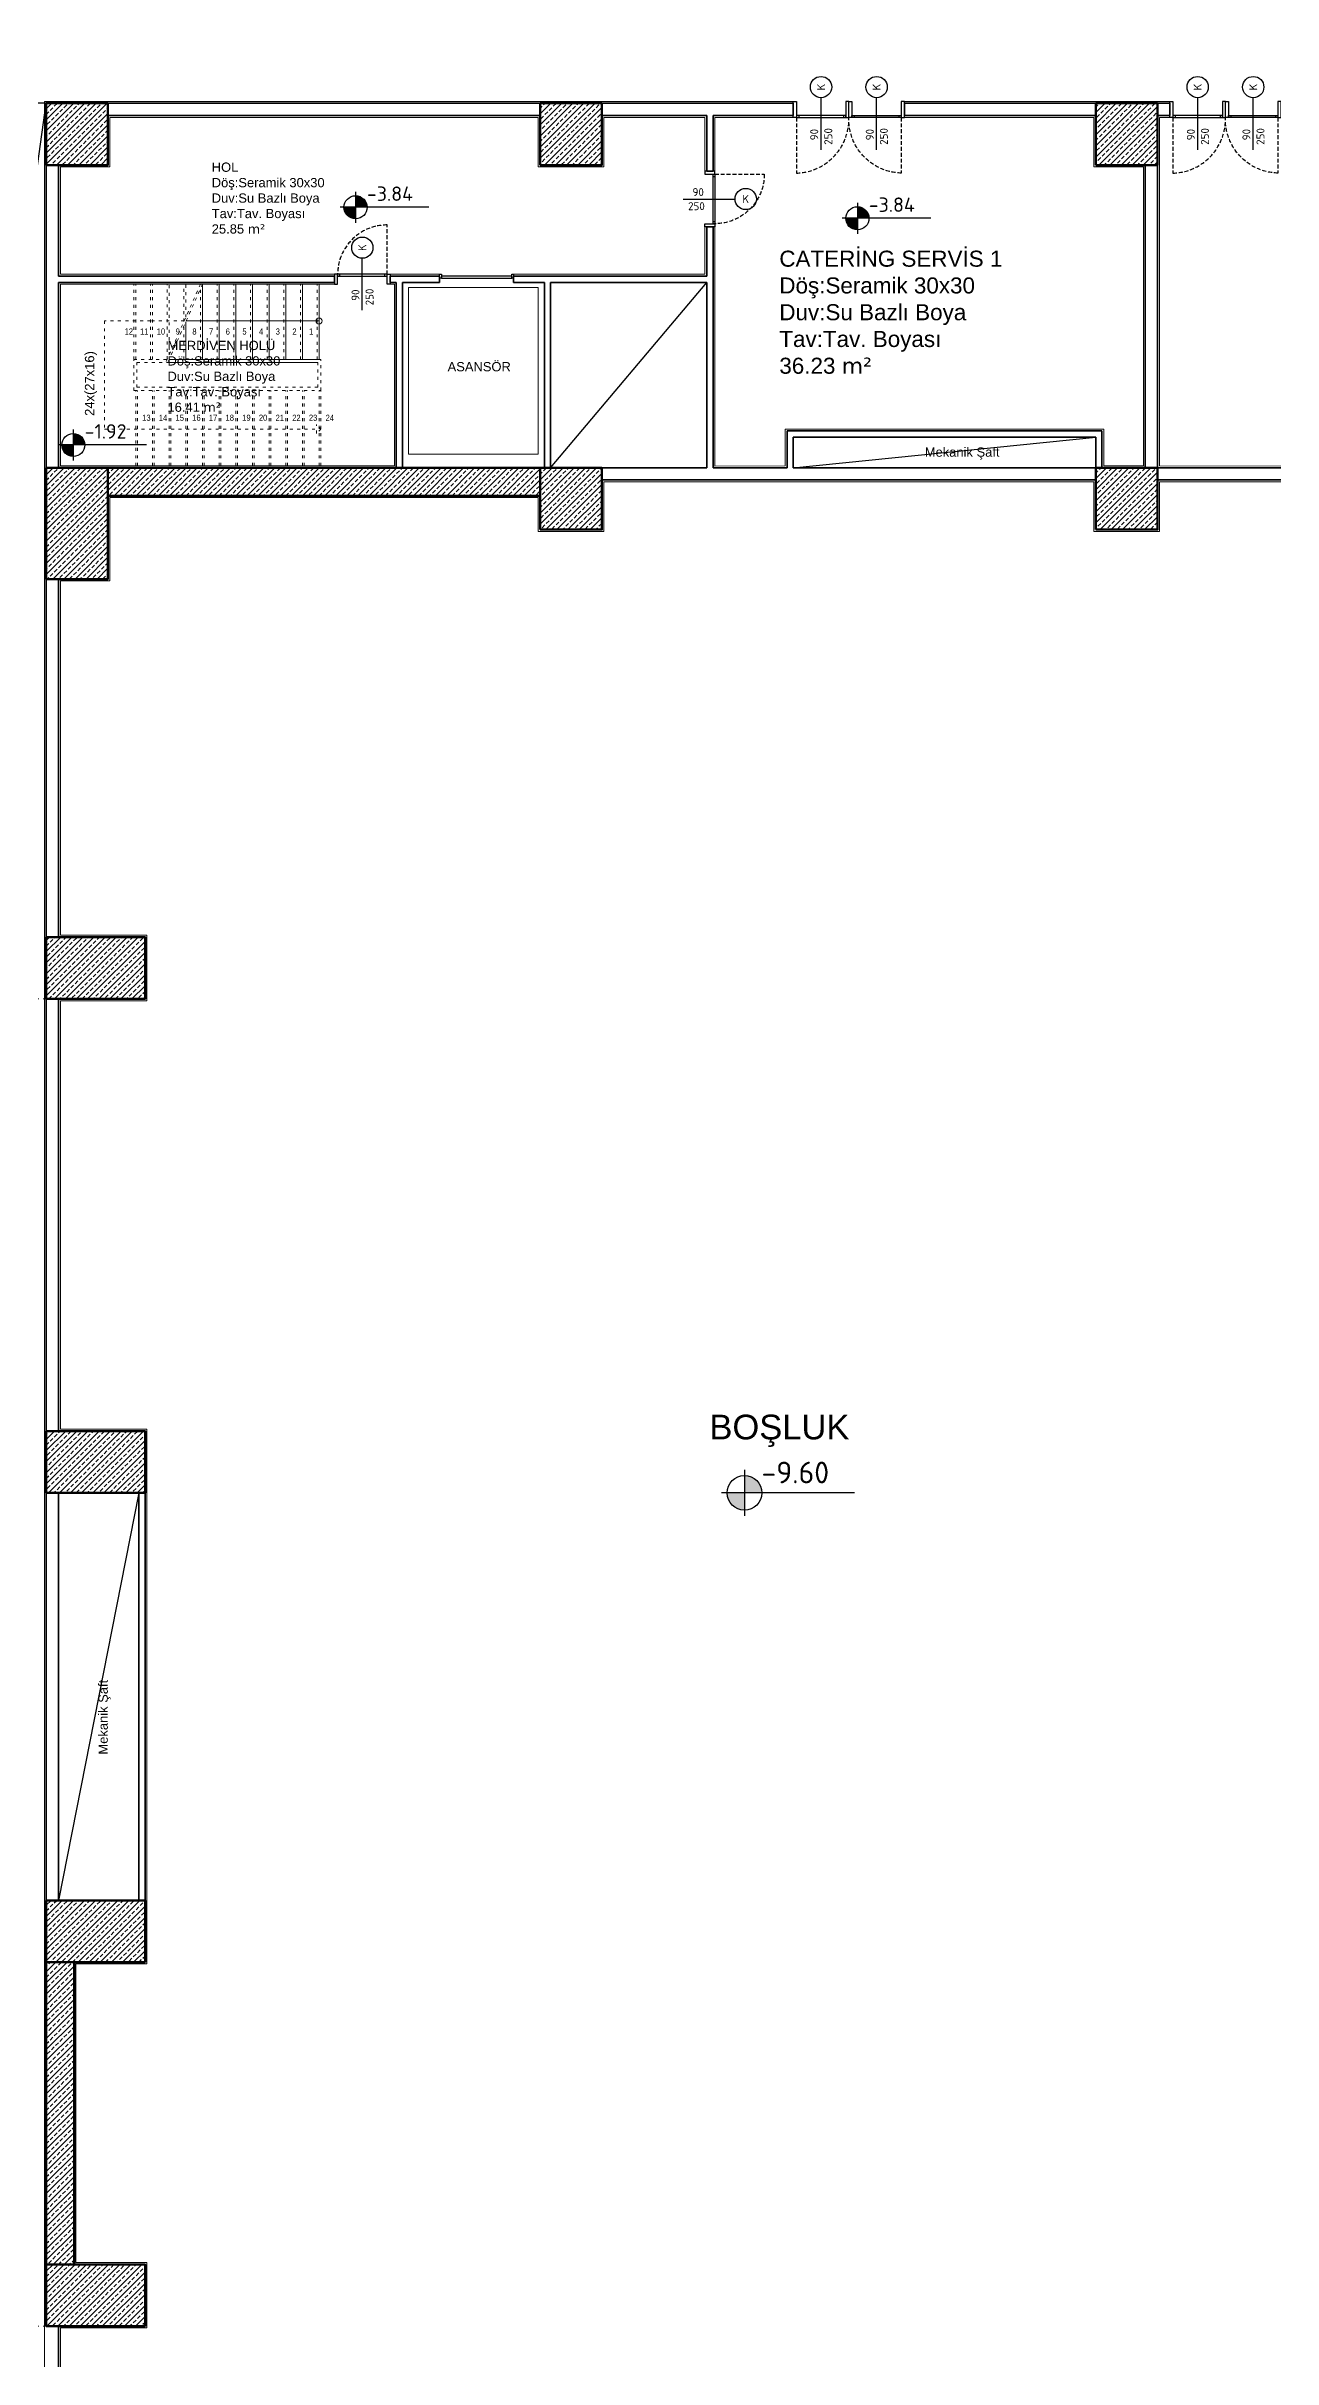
# Model space of a CAD drawing. Header units: millimetres. Extents: x 1443065 to 1517367, y 3763150 to 3779068.
# Drawn here: x 1459894 to 1461880, y 3765794 to 3769540 of the extents above; entities that cross this region are included whole.
import ezdxf
from ezdxf.enums import TextEntityAlignment as Align

# ---------------------------------------------------------------- set-up
doc = ezdxf.new("R2010")
doc.units = ezdxf.units.MM
doc.linetypes.add('ACAD_ISO03W100', pattern=[30, 12, -18])
doc.linetypes.add('HIDDEN', pattern=[9.525, 6.35, -3.175])
for name, color, linetype, lineweight in [('dog', 144, 'Continuous', 5), ('DUVAR', 2, 'Continuous', 35), ('MAHAL', 52, 'Continuous', 13), ('MERDIVEN', 4, 'Continuous', 20), ('SIVA', 3, 'Continuous', 9), ('TASIYICI', 170, 'Continuous', 50), ('TEFRIS', 165, 'Continuous', 15)]:
    doc.layers.add(name, color=color, linetype=linetype, lineweight=lineweight)
for name, color, linetype in [('m-DOG_', 4, 'Continuous'), ('m-DOG_gor', 8, 'Continuous'), ('m-TAR_duvar', 8, 'Continuous'), ('m-TFR_vitrifiye', 1, 'Continuous'), ('m-YAZ_kot', 7, 'Continuous'), ('m-YAZ_poz', 7, 'Continuous')]:
    doc.layers.add(name, color=color, linetype=linetype)
doc.styles.add('mono', font='isocpeur.ttf')
doc.styles.add('olculer', font='romans.shx', dxfattribs={"width": 0.8})
doc.styles.get("Standard").update_dxf_attribs({"font": 'arial.ttf'})
pattern_1 = [(45, (41376.276, -87954.95), (-8.98025612, 8.98025612), []), (45, (41385.256, -87954.95), (-8.98025612, 8.98025612), [6.35, -3.175])]

# ---------------------------------------------------------------- blocks, each defined once
blk = doc.blocks.new('90lık Kqpı')
at = {"layer": 'm-DOG_', "linetype": 'HIDDEN'}
blk.add_line((-8, -5), (-88, -5), dxfattribs=at)
at = {"layer": 'm-DOG_'}
for p, q in [((-5, -8.8), (-8, -8.8)), ((-5, -81.2), (-8, -81.2))]:
    blk.add_line(p, q, dxfattribs=at)
for points in [[(8, 0), (8, -5), (-8, -5), (-8, 0)], [(-8, -5), (-8, -85), (-5, -85), (-5, -5)], [(8, -90), (8, -85), (-8, -85), (-8, -90)]]:
    blk.add_lwpolyline(points, close=True, dxfattribs=at)
at = {"layer": 'm-DOG_', "linetype": 'HIDDEN'}
blk.add_arc((-8, -5), 80, 180, 270, dxfattribs=at)
blk = doc.blocks.new('90lık')
at = {"layer": 'm-DOG_', "linetype": 'HIDDEN'}
blk.add_line((-5, 13), (-5, 103), dxfattribs=at)
at = {"layer": 'm-DOG_'}
for p, q in [((-81.2, 10), (-81.2, 13)), ((-8.8, 10), (-8.8, 13))]:
    blk.add_line(p, q, dxfattribs=at)
for points in [[(-90, -13), (-85, -13), (-85, 13), (-90, 13)], [(-5, 13), (-85, 13), (-85, 10), (-5, 10)], [(0, -13), (-5, -13), (-5, 13), (0, 13)]]:
    blk.add_lwpolyline(points, close=True, dxfattribs=at)
at = {"layer": 'm-DOG_', "linetype": 'HIDDEN'}
blk.add_arc((-2.7, 15.7), 87.4, 91.5314, 181.7408, dxfattribs=at)
blk = doc.blocks.new('m-penpoz')
blk.add_line((0, -1.625), (0, 0))
blk.add_circle((0, 0.332), 0.332)
blk.add_attdef('POZNO', text='', height=0.18).set_placement((0, 0.332), align=Align.MIDDLE)
blk.add_attdef('HEIGHT', text='', height=0.18, rotation=90).set_placement((0.069, -1.625), align=Align.TOP_LEFT)
blk.add_attdef('WIDTH', text='', height=0.18, rotation=90).set_placement((0, -1.625), align=Align.BOTTOM_LEFT)
blk = doc.blocks.new('m-plankot')
h = blk.add_hatch(color=256)
h.paths.add_polyline_path([(0, 0.144), (0, 0), (0.144, 0, 0.414214)])
h.paths.add_polyline_path([(0, -0.144), (0, 0), (-0.144, 0, 0.414214)])
for p, q in [((0.914, 0), (-0.192, 0)), ((0, 0.192), (0, -0.192))]:
    blk.add_line(p, q)
blk.add_circle((0, 0), 0.144)
blk.add_attdef('INCEKOT', (0.187, 0.1), '', height=0.18)
blk.add_attdef('KABAKOT', text='', height=0.18).set_placement((0.187, -0.1), align=Align.TOP_LEFT)

msp = doc.modelspace()

# ---------------------------------------------------------------- hatches: boundary and pattern name
at = {"layer": 'm-TAR_duvar'}
h = msp.add_hatch(dxfattribs=at)
h.set_pattern_fill('ANSI33', color=256, scale=2)
h.set_pattern_definition([(45, (41376.276, -87954.952), (-8.98025612, 8.98025612), []), (45, (41385.256, -87954.952), (-8.98025612, 8.98025612), [6.35, -3.175])])
h.paths.add_polyline_path([(1468550.3, 3768891.3), (1468533.1, 3769060.2), (1468496, 3769225), (1468434.7, 3769382.6), (1468352.7, 3769530.2), (1468251.2, 3769665), (1468131.7, 3769783.5), (1467995.5, 3769884.9), (1467847.4, 3769966), (1467615.4, 3770075.2), (1467161.9, 3770314.5), (1466940.5, 3770444.6), (1465472.8, 3771328.6), (1465005.3, 3771588), (1464791.1, 3771685.5), (1464519.4, 3771809), (1464165, 3771939.6), (1462653.6, 3772143), (1461191.1, 3772002.7), (1458848.1, 3771120.2), (1458902.1, 3764847.1), (1468605.7, 3764847.1)])
h.paths.add_polyline_path([(1458941.8, 3764887.1), (1458888.4, 3771092.6), (1461200.2, 3771963.4), (1462652.9, 3772102.8), (1464155.3, 3771900.6), (1464504.2, 3771772), (1464774.5, 3771649), (1464987.3, 3771552.3), (1465452.8, 3771294), (1466920.1, 3770410.2), (1467142.5, 3770279.6), (1467597.5, 3770039.4), (1467829.3, 3769930.3), (1467973.8, 3769851.2), (1468105.5, 3769753.1), (1468221, 3769638.7), (1468319.1, 3769508.3), (1468398.4, 3769365.5), (1468457.6, 3769213.3), (1468493.5, 3769053.8), (1468510.3, 3768889), (1468565.1, 3764887.1)], flags=16)
h.paths.add_polyline_path([(1465758.1, 3765847.1), (1465638.1, 3765847.1), (1465638.1, 3765967.1), (1465758.1, 3765967.1)], flags=0)
h.paths.add_polyline_path([(1466538.2, 3765847.1), (1466538.2, 3765967.1), (1466658.2, 3765967.1), (1466658.2, 3765847.1)], flags=0)
h.paths.add_polyline_path([(1465038.1, 3765847.1), (1464918.1, 3765847.1), (1464918.1, 3765967.1), (1465038.1, 3765967.1)], flags=0)
h.paths.add_polyline_path([(1465758.2, 3766436.6), (1465658.2, 3766436.6), (1465658.2, 3766536.6), (1465658.3, 3766671), (1465038.2, 3766671), (1465038.2, 3766536.6), (1465038.2, 3766436.6), (1464938.2, 3766436.6), (1464938.2, 3766536.6), (1464983.2, 3766536.6), (1464983.2, 3766716), (1465668.3, 3766716), (1465668.3, 3766726), (1465713.3, 3766726), (1465713.3, 3766716), (1465713.3, 3766536.6), (1465758.2, 3766536.6)], flags=0)
h.paths.add_polyline_path([(1467471.2, 3765317.1), (1467471.2, 3765377.1), (1467531.2, 3765377.1), (1467531.2, 3765317.1)], flags=0)
h.paths.add_polyline_path([(1466538.2, 3766436.6), (1466538.2, 3766556.6), (1466658.2, 3766556.6), (1466658.2, 3766436.6)], flags=0)
h.paths.add_polyline_path([(1467431.1, 3765847.1), (1467431.1, 3765947.1), (1467531.1, 3765947.1), (1467531.1, 3765847.1)], flags=0)
h.paths.add_polyline_path([(1465713.3, 3766816), (1465668.3, 3766816), (1465668.3, 3767203.2), (1464983.2, 3767203.2), (1464983.2, 3767446.6), (1465043.2, 3767446.6), (1465043.2, 3767406.6), (1465023.2, 3767406.6), (1465023.2, 3767243.3), (1465673.3, 3767243.3), (1465673.3, 3767406.6), (1465653.3, 3767406.6), (1465653.3, 3767446.6), (1465713.3, 3767446.6), (1465713.3, 3767203.2)], flags=0)
h.paths.add_polyline_path([(1464158.2, 3765847.1), (1464038.2, 3765847.1), (1464038.2, 3765967.1), (1464158.2, 3765967.1)], flags=0)
h.paths.add_polyline_path([(1464028.1, 3765847.1), (1463928.1, 3765847.1), (1463928.1, 3765947.1), (1464028.1, 3765947.1)], flags=0)
h.paths.add_polyline_path([(1467965.6, 3765317.1), (1467965.6, 3765377.1), (1468025.6, 3765377.1), (1468025.6, 3765317.1)], flags=0)
h.paths.add_polyline_path([(1467431.1, 3766436.6), (1467431.1, 3766536.6), (1467531.1, 3766536.6), (1467531.1, 3766436.6)], flags=0)
h.paths.add_polyline_path([(1467965.6, 3765847.1), (1467965.6, 3765907.1), (1468025.6, 3765907.1), (1468025.6, 3765847.1)], flags=0)
h.paths.add_polyline_path([(1464158.2, 3766436.6), (1464038.2, 3766436.6), (1464038.2, 3766556.6), (1464158.2, 3766556.6)], flags=0)
h.paths.add_polyline_path([(1466538.2, 3767196.6), (1466538.2, 3767316.6), (1466658.2, 3767316.6), (1466658.2, 3767196.6)], flags=0)
h.paths.add_polyline_path([(1464028.2, 3766436.6), (1463928.2, 3766436.6), (1463928.2, 3766536.6), (1464028.2, 3766536.6)], flags=0)
h.paths.add_polyline_path([(1463339.9, 3765847.1), (1463239.9, 3765847.1), (1463239.9, 3765947.1), (1463339.9, 3765947.1)], flags=0)
h.paths.add_polyline_path([(1467431.1, 3767196.6), (1467431.1, 3767296.6), (1467531.1, 3767296.6), (1467531.1, 3767196.6)], flags=0)
h.paths.add_polyline_path([(1464158.2, 3767196.6), (1464038.2, 3767196.6), (1464038.2, 3767316.6), (1464158.2, 3767316.6)], flags=0)
h.paths.add_polyline_path([(1464028.2, 3767196.6), (1463928.2, 3767196.6), (1463928.2, 3767296.6), (1464028.2, 3767296.6)], flags=0)
h.paths.add_polyline_path([(1465713.3, 3767847.6), (1465653.3, 3767847.6), (1465653.3, 3767887.6), (1465673.3, 3767887.6), (1465673.3, 3768050.8), (1465023.2, 3768050.8), (1465023.2, 3767887.6), (1465043.2, 3767887.6), (1465043.2, 3767847.6), (1464983.2, 3767847.6), (1464983.2, 3768091), (1465668.3, 3768091), (1465668.3, 3768477.2), (1465713.3, 3768477.2), (1465713.3, 3768091)], flags=0)
h.paths.add_polyline_path([(1463339.9, 3766436.6), (1463239.9, 3766436.6), (1463239.9, 3766536.6), (1463339.9, 3766536.6)], flags=0)
h.paths.add_polyline_path([(1466538.2, 3767976.6), (1466538.2, 3768096.6), (1466658.2, 3768096.6), (1466658.2, 3767976.6)], flags=0)
h.paths.add_polyline_path([(1467431.1, 3767996.6), (1467431.1, 3768096.6), (1467531.1, 3768096.6), (1467531.1, 3767996.6)], flags=0)
h.paths.add_polyline_path([(1462493.5, 3765847.1), (1462333.5, 3765847.1), (1462333.5, 3765947.1), (1462448.5, 3765947.1), (1462448.5, 3766436.6), (1462333.5, 3766436.6), (1462333.5, 3766536.6), (1462493.5, 3766536.6), (1462493.5, 3766436.6), (1462493.5, 3765947.1)], flags=0)
h.paths.add_polyline_path([(1464158.2, 3767976.6), (1464038.2, 3767976.6), (1464038.2, 3768096.6), (1464158.2, 3768096.6)], flags=0)
h.paths.add_polyline_path([(1464028.2, 3767996.6), (1463928.2, 3767996.6), (1463928.2, 3768096.6), (1464028.2, 3768096.6)], flags=0)
h.paths.add_polyline_path([(1465713.3, 3768567.2), (1465668.3, 3768567.2), (1465668.3, 3768577.2), (1464983.2, 3768577.2), (1464983.2, 3768756.6), (1464928.2, 3768756.6), (1464928.2, 3768856.6), (1465038.2, 3768856.6), (1465038.2, 3768756.6), (1465038.2, 3768622.2), (1465658.3, 3768622.2), (1465658.3, 3768756.6), (1465658.2, 3768756.6), (1465658.2, 3768856.6), (1465758.2, 3768856.6), (1465758.2, 3768756.6), (1465713.3, 3768756.6), (1465713.3, 3768577.2)], flags=0)
h.paths.add_polyline_path([(1465758.2, 3768756.6), (1465658.2, 3768756.6), (1465658.2, 3768856.6), (1465758.2, 3768856.6)], flags=0)
h.paths.add_polyline_path([(1466538.2, 3768736.6), (1466538.2, 3768856.6), (1466658.2, 3768856.6), (1466658.2, 3768736.6)], flags=0)
h.paths.add_polyline_path([(1462493.6, 3767196.6), (1462333.6, 3767196.6), (1462333.6, 3767296.6), (1462493.6, 3767296.6)], flags=0)
h.paths.add_polyline_path([(1467431.1, 3768756.6), (1467431.1, 3768856.6), (1467531.1, 3768856.6), (1467531.1, 3768756.6)], flags=0)
h.paths.add_polyline_path([(1464158.2, 3768736.6), (1464038.2, 3768736.6), (1464038.2, 3768856.6), (1464158.2, 3768856.6)], flags=0)
h.paths.add_polyline_path([(1461693.5, 3765847.1), (1461593.5, 3765847.1), (1461593.5, 3765947.1), (1461693.5, 3765947.1)], flags=0)
h.paths.add_polyline_path([(1464028.2, 3768756.6), (1463928.2, 3768756.6), (1463928.2, 3768856.6), (1464028.2, 3768856.6)], flags=0)
h.paths.add_polyline_path([(1467500.3, 3768902.5), (1467448.9, 3768933.4), (1467479.8, 3768984.9), (1467531.2, 3768954)], flags=0)
h.paths.add_polyline_path([(1465758.2, 3769327.1), (1465638.2, 3769327.1), (1465638.2, 3769447.1), (1465758.2, 3769447.1)], flags=0)
h.paths.add_polyline_path([(1461693.5, 3766436.6), (1461593.5, 3766436.6), (1461593.5, 3766536.6), (1461693.5, 3766536.6)], flags=0)
h.paths.add_polyline_path([(1465038.2, 3769327.1), (1464918.2, 3769327.1), (1464918.2, 3769447.1), (1465038.2, 3769447.1)], flags=0)
h.paths.add_polyline_path([(1462493.5, 3767996.6), (1462333.5, 3767996.6), (1462333.5, 3768096.6), (1462493.5, 3768096.6)], flags=0)
h.paths.add_polyline_path([(1463339.9, 3768756.6), (1463239.9, 3768756.6), (1463239.9, 3768856.6), (1463339.9, 3768856.6)], flags=0)
h.paths.add_polyline_path([(1464158.2, 3769327.1), (1464038.2, 3769327.1), (1464038.2, 3769447.1), (1464158.2, 3769447.1)], flags=0)
h.paths.add_polyline_path([(1461693.5, 3767196.6), (1461593.5, 3767196.6), (1461593.5, 3767296.6), (1461693.5, 3767296.6)], flags=0)
h.paths.add_polyline_path([(1464028.2, 3769347.1), (1463928.2, 3769347.1), (1463928.2, 3769447.1), (1464028.2, 3769447.1)], flags=0)
h.paths.add_polyline_path([(1462493.5, 3768676.6), (1462393.5, 3768676.6), (1462393.5, 3768856.6), (1462493.5, 3768856.6)], flags=0)
h.paths.add_polyline_path([(1463339.9, 3769347.1), (1463239.9, 3769347.1), (1463239.9, 3769447.1), (1463339.9, 3769447.1)], flags=0)
h.paths.add_polyline_path([(1460793.5, 3765847.1), (1460693.5, 3765847.1), (1460693.5, 3765947.1), (1460793.5, 3765947.1)], flags=0)
h.paths.add_polyline_path([(1461693.5, 3767996.6), (1461593.5, 3767996.6), (1461593.5, 3768096.6), (1461693.5, 3768096.6)], flags=0)
h.paths.add_polyline_path([(1460793.5, 3766436.6), (1460693.5, 3766436.6), (1460693.5, 3766536.6), (1460793.5, 3766536.6)], flags=0)
h.paths.add_polyline_path([(1465038.2, 3770304.3), (1464938.2, 3770304.3), (1464938.2, 3770444.3), (1464968.2, 3770486.3), (1465078.2, 3770421.3)], flags=0)
h.paths.add_polyline_path([(1460793.5, 3767196.6), (1460693.5, 3767196.6), (1460693.5, 3767296.6), (1460793.5, 3767296.6)], flags=0)
h.paths.add_polyline_path([(1462493.5, 3769347.1), (1462393.5, 3769347.1), (1462393.5, 3769447.1), (1462493.5, 3769447.1)], flags=0)
h.paths.add_polyline_path([(1461693.5, 3768756.6), (1461593.5, 3768756.6), (1461593.5, 3768856.6), (1461693.5, 3768856.6)], flags=0)
h.paths.add_polyline_path([(1464138.2, 3770315.6), (1464038.2, 3770315.6), (1464038.2, 3770415.6), (1464138.2, 3770415.6)], flags=0)
h.paths.add_polyline_path([(1464028.2, 3770315.6), (1463928.2, 3770315.6), (1463928.2, 3770415.6), (1464028.2, 3770415.6)], flags=0)
h.paths.add_polyline_path([(1460053.5, 3765847.1), (1459893.5, 3765847.1), (1459893.5, 3765947.1), (1459893.5, 3766436.6), (1459893.5, 3766536.6), (1459893.6, 3767196.6), (1459893.6, 3767296.6), (1459893.5, 3767996.6), (1459893.5, 3768096.6), (1460053.5, 3768096.6), (1460053.5, 3767996.6), (1459923.5, 3767996.6), (1459923.6, 3767296.6), (1460053.6, 3767296.6), (1460053.6, 3767196.6), (1459923.6, 3767196.6), (1459923.6, 3766536.6), (1460053.5, 3766536.6), (1460053.5, 3766436.6), (1459938.5, 3766436.6), (1459938.5, 3765947.1), (1460053.5, 3765947.1)], flags=0)
h.paths.add_polyline_path([(1460793.5, 3767996.6), (1460693.5, 3767996.6), (1460693.5, 3768096.6), (1460793.5, 3768096.6)], flags=0)
h.paths.add_polyline_path([(1463339.9, 3770315.6), (1463239.9, 3770315.6), (1463239.9, 3770415.6), (1463339.9, 3770415.6)], flags=0)
h.paths.add_polyline_path([(1461693.5, 3769347.1), (1461593.5, 3769347.1), (1461593.5, 3769447.1), (1461693.5, 3769447.1)], flags=0)
h.paths.add_polyline_path([(1464138.2, 3770936.7), (1464038.2, 3770936.7), (1464038.2, 3771036.7), (1464138.2, 3771036.7)], flags=0)
h.paths.add_polyline_path([(1464028.2, 3770936.7), (1463928.2, 3770936.7), (1463928.2, 3771036.7), (1464028.2, 3771036.7)], flags=0)
h.paths.add_polyline_path([(1460793.5, 3768756.6), (1460693.5, 3768756.6), (1460693.5, 3768811.6), (1459993.5, 3768811.6), (1459993.5, 3768676.6), (1459893.5, 3768676.6), (1459893.5, 3768856.6), (1459993.5, 3768856.6), (1460693.5, 3768856.6), (1460793.5, 3768856.6)], flags=0)
h.paths.add_polyline_path([(1462493.5, 3770315.6), (1462393.5, 3770315.6), (1462393.5, 3770415.6), (1462493.5, 3770415.6)], flags=0)
h.paths.add_polyline_path([(1463339.9, 3770936.7), (1463239.9, 3770936.7), (1463239.9, 3771036.7), (1463339.9, 3771036.7)], flags=0)
h.paths.add_polyline_path([(1460793.5, 3769347.1), (1460693.5, 3769347.1), (1460693.5, 3769447.1), (1460793.5, 3769447.1)], flags=0)
h.paths.add_polyline_path([(1461693.5, 3770315.6), (1461593.5, 3770315.6), (1461593.5, 3770415.6), (1461693.5, 3770415.6)], flags=0)
h.paths.add_polyline_path([(1462493.5, 3770936.7), (1462393.5, 3770936.7), (1462393.5, 3771036.7), (1462493.5, 3771036.7)], flags=0)
h.paths.add_polyline_path([(1461693.5, 3770936.7), (1461593.5, 3770936.7), (1461593.5, 3770994.8), (1460806.6, 3770749.4), (1460358.5, 3770578.5), (1460343.5, 3770615.6), (1460793.5, 3770787.2), (1461593.5, 3771036.7), (1461593.5, 3771036.7), (1461693.5, 3771036.7)], flags=0)
h.paths.add_polyline_path([(1459993.5, 3769347.1), (1459893.5, 3769347.1), (1459893.5, 3769447.1), (1459993.5, 3769447.1)], flags=0)
h.paths.add_polyline_path([(1460793.5, 3770315.6), (1460693.5, 3770315.6), (1460693.5, 3770415.6), (1460793.5, 3770415.6)], flags=0)
h.paths.add_polyline_path([(1462415.8, 3771597.8), (1461615.9, 3771521.2), (1461308.5, 3771491.7), (1461247.2, 3771468.2), (1460800.7, 3771300), (1460725.7, 3771271.8), (1460425.4, 3771158.6), (1460350.6, 3771130.5), (1460336.5, 3771167.9), (1460411.4, 3771196.1), (1460711.7, 3771309.2), (1460786.5, 3771337.4), (1461232.8, 3771505.5), (1461299.2, 3771531), (1461612.1, 3771561), (1462412.1, 3771637.6), (1462491.6, 3771645.3), (1462495.4, 3771605.5)], flags=0)
h.paths.add_polyline_path([(1459993.5, 3770315.6), (1459893.5, 3770315.6), (1459893.5, 3770415.6), (1459993.5, 3770415.6)], flags=0)
h.paths.add_polyline_path([(1459414.3, 3770330.6), (1459374.3, 3770330.6), (1459374.3, 3770415.6), (1459414.3, 3770415.6)], flags=0)
h.paths.add_polyline_path([(1459975.5, 3770989.2), (1459900.6, 3770961), (1459886.5, 3770998.4), (1459961.4, 3771026.6)], flags=0)
h.paths.add_polyline_path([(1459413.8, 3770633.3), (1459373.8, 3770633.3), (1459373.8, 3770676.3), (1459378, 3770719), (1459393.1, 3770759.3), (1459416.1, 3770795.7), (1459446, 3770826.7), (1459481.5, 3770851), (1459521.2, 3770867.7), (1459563.8, 3770875.8), (1459576.8, 3770837.3), (1459541.3, 3770830.1), (1459508, 3770815.9), (1459478.1, 3770795.4), (1459452.8, 3770769.4), (1459433, 3770739), (1459419.6, 3770705.3), (1459414.8, 3770670.8)], flags=0)
h = msp.add_hatch(dxfattribs=at)
h.set_pattern_fill('ANSI33', color=256, scale=2)
h.set_pattern_definition(pattern_1)
h.paths.add_polyline_path([(1459893.5, 3769347.1), (1459993.5, 3769347.1), (1459993.5, 3769447.1), (1459893.5, 3769447.1)])
h = msp.add_hatch(dxfattribs=at)
h.set_pattern_fill('ANSI33', color=256, scale=2)
h.set_pattern_definition(pattern_1)
h.paths.add_polyline_path([(1460693.5, 3769347.1), (1460793.5, 3769347.1), (1460793.5, 3769447.1), (1460693.5, 3769447.1)])
h = msp.add_hatch(dxfattribs=at)
h.set_pattern_fill('ANSI33', color=256, scale=2)
h.set_pattern_definition(pattern_1)
h.paths.add_polyline_path([(1461593.5, 3769347.1), (1461693.5, 3769347.1), (1461693.5, 3769447.1), (1461593.5, 3769447.1)])
h = msp.add_hatch(dxfattribs=at)
h.set_pattern_fill('ANSI33', color=256, scale=2)
h.set_pattern_definition(pattern_1)
h.paths.add_polyline_path([(1459893.5, 3768676.6), (1459993.5, 3768676.6), (1459993.5, 3768856.6), (1459893.5, 3768856.6)])
h = msp.add_hatch(dxfattribs=at)
h.set_pattern_fill('ANSI33', color=256, scale=2)
h.set_pattern_definition(pattern_1)
h.paths.add_polyline_path([(1460693.5, 3768856.6), (1459993.5, 3768856.6), (1459993.5, 3768811.6), (1460693.5, 3768811.6)])
h = msp.add_hatch(dxfattribs=at)
h.set_pattern_fill('ANSI33', color=256, scale=2)
h.set_pattern_definition(pattern_1)
h.paths.add_polyline_path([(1460693.5, 3768756.6), (1460793.5, 3768756.6), (1460793.5, 3768856.6), (1460693.5, 3768856.6)])
h = msp.add_hatch(dxfattribs=at)
h.set_pattern_fill('ANSI33', color=256, scale=2)
h.set_pattern_definition(pattern_1)
h.paths.add_polyline_path([(1461593.5, 3768756.6), (1461693.5, 3768756.6), (1461693.5, 3768856.6), (1461593.5, 3768856.6)])
h = msp.add_hatch(dxfattribs=at)
h.set_pattern_fill('ANSI33', color=256, scale=2)
h.set_pattern_definition(pattern_1)
h.paths.add_polyline_path([(1460053.5, 3768096.6), (1459893.5, 3768096.6), (1459893.5, 3767996.6), (1460053.5, 3767996.6)])
h = msp.add_hatch(dxfattribs=at)
h.set_pattern_fill('ANSI33', color=256, scale=2)
h.set_pattern_definition(pattern_1)
h.paths.add_polyline_path([(1460053.6, 3767296.6), (1459893.6, 3767296.6), (1459893.6, 3767196.6), (1460053.6, 3767196.6)])
h = msp.add_hatch(dxfattribs=at)
h.set_pattern_fill('ANSI33', color=256, scale=2)
h.set_pattern_definition(pattern_1)
h.paths.add_polyline_path([(1460053.5, 3766536.6), (1459893.5, 3766536.6), (1459893.5, 3766436.6), (1460053.5, 3766436.6)])
h = msp.add_hatch(dxfattribs=at)
h.set_pattern_fill('ANSI33', color=256, scale=2)
h.set_pattern_definition(pattern_1)
h.paths.add_polyline_path([(1459938.5, 3766436.6), (1459893.5, 3766436.6), (1459893.5, 3765947.1), (1459938.5, 3765947.1)])
h = msp.add_hatch(dxfattribs=at)
h.set_pattern_fill('ANSI33', color=256, scale=2)
h.set_pattern_definition(pattern_1)
h.paths.add_polyline_path([(1460053.5, 3765947.1), (1459893.5, 3765947.1), (1459893.5, 3765847.1), (1460053.5, 3765847.1)])

# ---------------------------------------------------------------- linework, layer by layer
at = {"layer": 'dog'}
msp.add_lwpolyline([(1460480.5, 3768878.6), (1460690.5, 3768878.6), (1460690.5, 3769148.6), (1460480.5, 3769148.6)], close=True, dxfattribs=at)
at = {"layer": 'DUVAR'}
for p, q in [((1459943.5, 3769447.1), (1461103.5, 3769447.1)), ((1461103.5, 3769427.1), (1461103.5, 3769447.1)), ((1461283.5, 3769447.1), (1461643.5, 3769447.1)), ((1461283.5, 3769427.1), (1461283.5, 3769447.1)), ((1461693.5, 3769447.1), (1461713.5, 3769447.1)), ((1461713.5, 3769447.1), (1461713.5, 3769427.1)), ((1459993.5, 3769427.1), (1460693.5, 3769427.1)), ((1460793.5, 3769427.1), (1460963.5, 3769427.1)), ((1460963.5, 3769337.1), (1460963.5, 3769427.1)), ((1460973.5, 3769337.1), (1460973.5, 3769427.1)), ((1460973.5, 3769427.1), (1461103.5, 3769427.1)), ((1461283.5, 3769427.1), (1461593.5, 3769427.1)), ((1461693.5, 3769427.1), (1461713.5, 3769427.1)), ((1459893.5, 3769397.1), (1459893.5, 3768857.1)), ((1461693.5, 3769397.1), (1461693.5, 3768857.1)), ((1459913.5, 3769347.1), (1459913.5, 3769167.1)), ((1460963.5, 3769337.1), (1460973.5, 3769337.1)), ((1461673.5, 3769347.1), (1461673.5, 3768857.1)), ((1460963.5, 3769167.1), (1460963.5, 3769247.1)), ((1460963.5, 3769247.1), (1460973.5, 3769247.1)), ((1460973.5, 3768856.6), (1460973.5, 3769247.1)), ((1459913.5, 3769167.1), (1460360.5, 3769167.1)), ((1459913.5, 3769157.1), (1459913.5, 3768857.1)), ((1459913.5, 3769157.1), (1460360.5, 3769157.1)), ((1460360.5, 3769157.1), (1460360.5, 3769167.1)), ((1460450.5, 3769167.1), (1460530.5, 3769167.1)), ((1460450.5, 3769157.1), (1460450.5, 3769167.1)), ((1460450.5, 3769157.1), (1460460.5, 3769157.1)), ((1460460.5, 3768856.6), (1460460.5, 3769157.1)), ((1460470.5, 3768856.6), (1460470.5, 3769157.1)), ((1460470.5, 3768856.6), (1460470.5, 3769157.1)), ((1460470.5, 3768856.6), (1460470.5, 3769157.1)), ((1460470.5, 3769157.1), (1460530.5, 3769157.1)), ((1460470.5, 3768856.6), (1460470.5, 3769156.6)), ((1460470.5, 3768856.6), (1460470.5, 3769156.6)), ((1460470.5, 3768856.6), (1460470.5, 3769156.6)), ((1460530.5, 3769157.1), (1460530.5, 3769167.1)), ((1460650.5, 3769167.1), (1460963.5, 3769167.1)), ((1460650.5, 3769157.1), (1460650.5, 3769167.1)), ((1460650.5, 3769157.1), (1460700.5, 3769157.1)), ((1460700.5, 3768856.6), (1460700.5, 3769157.1)), ((1460710.5, 3768856.6), (1460710.5, 3769157.1)), ((1460710.5, 3769157.1), (1460963.5, 3769157.1)), ((1460963.5, 3768856.6), (1460963.5, 3769157.1)), ((1461603.5, 3768916.6), (1461093.5, 3768916.6)), ((1461093.5, 3768916.6), (1461093.5, 3768856.6)), ((1461603.5, 3768856.6), (1461603.5, 3768916.6)), ((1461593.5, 3768906.6), (1461103.5, 3768906.6)), ((1461103.5, 3768906.6), (1461103.5, 3768856.6)), ((1461593.5, 3768856.6), (1461593.5, 3768906.6)), ((1459893.5, 3768857.1), (1459893.5, 3766436.6)), ((1459913.5, 3768857.1), (1459913.5, 3768856.6)), ((1460793.5, 3768856.6), (1460963.5, 3768856.6)), ((1460973.5, 3768856.6), (1461093.5, 3768856.6)), ((1461103.5, 3768856.6), (1461593.5, 3768856.6)), ((1461693.5, 3768856.6), (1462393.5, 3768856.6)), ((1460793.5, 3768837.1), (1461593.5, 3768837.1)), ((1461693.5, 3768837.1), (1462393.5, 3768837.1)), ((1459913.5, 3768676.6), (1459913.5, 3768096.6)), ((1459913.5, 3767996.6), (1459913.5, 3767296.6)), ((1459913.5, 3767196.6), (1459913.5, 3766536.6)), ((1460043.6, 3767196.6), (1460043.5, 3766536.6)), ((1460053.6, 3767196.6), (1460053.5, 3766536.6)), ((1459913.5, 3765847.1), (1459913.5, 3764887.1))]:
    msp.add_line(p, q, dxfattribs=at)
at = {"layer": 'm-DOG_gor', "linetype": 'Continuous'}
for points in [[(1460533.5, 3769164.1), (1460530.5, 3769164.1), (1460530.5, 3769170.1), (1460533.5, 3769170.1)], [(1460533.5, 3769164.1), (1460647.5, 3769164.1), (1460647.5, 3769167.1), (1460533.5, 3769167.1)], [(1460650.5, 3769164.1), (1460647.5, 3769164.1), (1460647.5, 3769170.1), (1460650.5, 3769170.1)]]:
    msp.add_lwpolyline(points, close=True, dxfattribs=at)
at = {"layer": 'm-TFR_vitrifiye'}
for p, q in [((1459893.5, 3769447.1), (1458905.6, 3769447.1)), ((1459692.1, 3767996.6), (1459893.5, 3769447.1)), ((1460710.5, 3768856.6), (1460963.5, 3769157.1)), ((1460043.5, 3767196.6), (1459913.5, 3766536.6))]:
    msp.add_line(p, q, dxfattribs=at)
msp.add_lwpolyline([(1461103.5, 3768856.6), (1461593.5, 3768906.6)], dxfattribs=at)
at = {"layer": 'MERDIVEN', "linetype": 'ACAD_ISO03W100', "ltscale": 0.4}
for p, q in [((1460035.5, 3769032.1), (1460035.5, 3769154.1)), ((1460038.5, 3769032.1), (1460038.5, 3769154.1)), ((1460062.5, 3769032.1), (1460062.5, 3769154.1)), ((1460065.5, 3769032.1), (1460065.5, 3769154.1)), ((1460143.3, 3769154.1), (1460087.1, 3769027.1)), ((1460089.5, 3769032.7), (1460089.5, 3769154.1)), ((1460146.5, 3769154.1), (1460090.3, 3769027.1)), ((1460092.5, 3769039.5), (1460092.5, 3769154.1)), ((1460116.5, 3769093.7), (1460116.5, 3769154.1)), ((1460119.5, 3769100.5), (1460119.5, 3769154.1)), ((1460143.5, 3769032.1), (1460143.5, 3769147.3)), ((1460170.5, 3769032.1), (1460170.5, 3769154.1)), ((1460197.5, 3769032.1), (1460197.5, 3769154.1)), ((1460224.5, 3769032.1), (1460224.5, 3769154.1)), ((1460251.5, 3769032.1), (1460251.5, 3769154.1)), ((1460278.5, 3769032.1), (1460278.5, 3769154.1)), ((1460305.5, 3769032.1), (1460305.5, 3769154.1)), ((1460332.5, 3769032.1), (1460332.5, 3769154.1)), ((1460062.5, 3769094.6), (1459988, 3769094.6)), ((1459988, 3769094.6), (1459988, 3768919.6)), ((1460116.9, 3769094.6), (1460062.5, 3769094.6)), ((1460116.5, 3769032.1), (1460116.5, 3769086.3)), ((1460035.5, 3769032.1), (1460089.3, 3769032.1)), ((1460035.5, 3768982.1), (1460035.5, 3769032.1)), ((1460040.5, 3769027.1), (1460090.3, 3769027.1)), ((1460040.5, 3768987.1), (1460040.5, 3769027.1)), ((1460333.5, 3768987.1), (1460333.5, 3769027.1)), ((1460338.5, 3768982.1), (1460338.5, 3769032.1)), ((1460035.5, 3768982.1), (1460338.5, 3768982.1)), ((1460038.5, 3768860.1), (1460038.5, 3768982.1)), ((1460040.5, 3768987.1), (1460333.5, 3768987.1)), ((1460041.5, 3768860.1), (1460041.5, 3768982.1)), ((1460065.5, 3768860.1), (1460065.5, 3768982.1)), ((1460068.5, 3768860.1), (1460068.5, 3768982.1)), ((1460092.5, 3768860.1), (1460092.5, 3768982.1)), ((1460095.5, 3768860.1), (1460095.5, 3768982.1)), ((1460119.5, 3768860.1), (1460119.5, 3768982.1)), ((1460122.5, 3768860.1), (1460122.5, 3768982.1)), ((1460146.5, 3768860.1), (1460146.5, 3768982.1)), ((1460149.5, 3768860.1), (1460149.5, 3768982.1)), ((1460173.5, 3768860.1), (1460173.5, 3768982.1)), ((1460176.5, 3768860.1), (1460176.5, 3768982.1)), ((1460200.5, 3768860.1), (1460200.5, 3768982.1)), ((1460203.5, 3768860.1), (1460203.5, 3768982.1)), ((1460227.5, 3768860.1), (1460227.5, 3768982.1)), ((1460230.5, 3768860.1), (1460230.5, 3768982.1)), ((1460254.5, 3768860.1), (1460254.5, 3768982.1)), ((1460257.5, 3768860.1), (1460257.5, 3768982.1)), ((1460281.5, 3768860.1), (1460281.5, 3768982.1)), ((1460284.5, 3768860.1), (1460284.5, 3768982.1)), ((1460308.5, 3768860.1), (1460308.5, 3768982.1)), ((1460311.5, 3768860.1), (1460311.5, 3768982.1)), ((1460335.5, 3768860.1), (1460335.5, 3768982.1)), ((1460338.5, 3768860.1), (1460338.5, 3768982.1)), ((1459988, 3768919.6), (1460331.5, 3768919.6)), ((1460338.5, 3768919.6), (1460331.5, 3768926.7)), ((1460331.5, 3768912.5), (1460331.5, 3768926.7)), ((1460338.5, 3768919.6), (1460331.5, 3768912.5)), ((1459893.5, 3767996.6), (1458915, 3767996.6)), ((1459893.5, 3765847.1), (1459064.3, 3765847.1))]:
    msp.add_line(p, q, dxfattribs=at)
at = {"layer": 'MERDIVEN'}
for p, q in [((1460146.5, 3769032.1), (1460146.5, 3769154.1)), ((1460173.5, 3769032.1), (1460173.5, 3769154.1)), ((1460200.5, 3769032.1), (1460200.5, 3769154.1)), ((1460227.5, 3769032.1), (1460227.5, 3769154.1)), ((1460254.5, 3769032.1), (1460254.5, 3769154.1)), ((1460281.5, 3769032.1), (1460281.5, 3769154.1)), ((1460308.5, 3769032.1), (1460308.5, 3769154.1)), ((1460335.5, 3769032.1), (1460335.5, 3769154.1)), ((1460119.5, 3769032.1), (1460119.5, 3769093.1)), ((1460335.5, 3769094.6), (1460120.2, 3769094.6)), ((1460090.3, 3769027.1), (1460333.5, 3769027.1)), ((1460092.5, 3769032.1), (1460338.5, 3769032.1))]:
    msp.add_line(p, q, dxfattribs=at)
msp.add_circle((1460335.5, 3769094.6), 5, dxfattribs=at)
at = {"layer": 'SIVA'}
for p, q in [((1460450.5, 3769170.1), (1460530.5, 3769170.1)), ((1459996.5, 3768673.6), (1459996.5, 3768808.6)), ((1459996.5, 3768808.6), (1460690.5, 3768808.6)), ((1460690.5, 3768808.6), (1460690.5, 3768753.6)), ((1460796.5, 3768753.6), (1460796.5, 3768834.1)), ((1460796.5, 3768834.1), (1461590.5, 3768834.1)), ((1461590.5, 3768834.1), (1461590.5, 3768753.6)), ((1461696.5, 3768753.6), (1461696.5, 3768834.1)), ((1461696.5, 3768834.1), (1462390.5, 3768834.1)), ((1460690.5, 3768753.6), (1460796.5, 3768753.6)), ((1461590.5, 3768753.6), (1461696.5, 3768753.6)), ((1459916.5, 3768099.6), (1459916.5, 3768673.6)), ((1459916.5, 3768673.6), (1459996.5, 3768673.6)), ((1460056.5, 3768099.6), (1459916.5, 3768099.6)), ((1460056.5, 3767993.6), (1460056.5, 3768099.6)), ((1459916.5, 3767299.6), (1459916.5, 3767993.6)), ((1459916.5, 3767993.6), (1460056.5, 3767993.6)), ((1460056.6, 3767299.6), (1459916.5, 3767299.6)), ((1459916.5, 3764890.1), (1459916.5, 3765844.1)), ((1459916.5, 3765844.1), (1460056.5, 3765844.1))]:
    msp.add_line(p, q, dxfattribs=at)
for points in [[(1461103.5, 3769450.1), (1459890.5, 3769450.1), (1459890.5, 3764890.1), (1458944.7, 3764890.1), (1458936.5, 3765844.1)], [(1461713.5, 3769450.1), (1461283.5, 3769450.1)], [(1460960.5, 3769337.1), (1460960.5, 3769424.1), (1460796.5, 3769424.1), (1460796.5, 3769344.1), (1460690.5, 3769344.1), (1460690.5, 3769424.1), (1459996.5, 3769424.1), (1459996.5, 3769344.1), (1459916.5, 3769344.1), (1459916.5, 3769170.1), (1460360.5, 3769170.1)], [(1460976.5, 3769337.1), (1460976.5, 3769424.1), (1461103.5, 3769424.1)], [(1461283.5, 3769424.1), (1461590.5, 3769424.1), (1461590.5, 3769344.1), (1461670.5, 3769344.1), (1461670.5, 3768860.1), (1461606.5, 3768860)], [(1461713.5, 3769424.1), (1461696.5, 3769424.1), (1461696.5, 3768860.1), (1462470.5, 3768859.6), (1462470.5, 3769344.1), (1462390.5, 3769344.1), (1462390.5, 3769424.1), (1461893.5, 3769424.1)], [(1460650.5, 3769170.1), (1460960.5, 3769170.1), (1460960.5, 3769247.1)], [(1461090.5, 3768859.7), (1460976.5, 3768859.6), (1460976.5, 3769247.1)], [(1460360.5, 3769154.1), (1459916.5, 3769154.1), (1459916.5, 3768860.1), (1460457.5, 3768860.1), (1460457.5, 3769154.1), (1460450.5, 3769154.1)], [(1461090.5, 3768859.7), (1461090.5, 3768919.6), (1461606.5, 3768919.6), (1461606.5, 3768860)], [(1460056.5, 3765844.1), (1460056.5, 3765950.1), (1459941.5, 3765950.1), (1459941.5, 3766433.6), (1460056.5, 3766433.6), (1460056.5, 3767299.6)]]:
    msp.add_lwpolyline(points, dxfattribs=at)
at = {"layer": 'TASIYICI'}
for p, q in [((1459993.5, 3768856.6), (1460693.5, 3768856.6)), ((1459993.5, 3768811.6), (1460693.5, 3768811.6)), ((1459893.5, 3766436.6), (1459893.5, 3765947.1)), ((1459938.5, 3766436.6), (1459938.5, 3765947.1))]:
    msp.add_line(p, q, dxfattribs=at)
for points in [[(1459893.5, 3769347.1), (1459993.5, 3769347.1), (1459993.5, 3769447.1), (1459893.5, 3769447.1)], [(1460693.5, 3769347.1), (1460793.5, 3769347.1), (1460793.5, 3769447.1), (1460693.5, 3769447.1)], [(1461593.5, 3769347.1), (1461693.5, 3769347.1), (1461693.5, 3769447.1), (1461593.5, 3769447.1)], [(1459893.5, 3768676.6), (1459993.5, 3768676.6), (1459993.5, 3768856.6), (1459893.5, 3768856.6)], [(1460693.5, 3768756.6), (1460793.5, 3768756.6), (1460793.5, 3768856.6), (1460693.5, 3768856.6)], [(1461593.5, 3768756.6), (1461693.5, 3768756.6), (1461693.5, 3768856.6), (1461593.5, 3768856.6)], [(1459893.5, 3767996.6), (1460053.5, 3767996.6), (1460053.5, 3768096.6), (1459893.5, 3768096.6)], [(1459893.6, 3767196.6), (1460053.6, 3767196.6), (1460053.6, 3767296.6), (1459893.6, 3767296.6)], [(1459893.5, 3766436.6), (1460053.5, 3766436.6), (1460053.5, 3766536.6), (1459893.5, 3766536.6)], [(1459893.5, 3765847.1), (1460053.5, 3765847.1), (1460053.5, 3765947.1), (1459893.5, 3765947.1)]]:
    msp.add_lwpolyline(points, close=True, dxfattribs=at)

# ---------------------------------------------------------------- block references
at = {"layer": 'm-TFR_vitrifiye', "rotation": 180.0004505974677}
for p in [(1461103.5, 3769437.1), (1461713.5, 3769437.1)]:
    msp.add_blockref('90lık', p, dxfattribs=at)
at = {"layer": 'm-TFR_vitrifiye', "xscale": -1, "rotation": 179.9995493975306}
for p in [(1461283.5, 3769437.1), (1461893.5, 3769437.1)]:
    msp.add_blockref('90lık', p, dxfattribs=at)
at = {"layer": 'm-YAZ_kot'}
ref = msp.add_blockref('m-plankot', (1460394.5, 3769278.7), dxfattribs=dict(at, xscale=129.9375, yscale=129.9375, zscale=129.9375))
ref.add_attrib('INCEKOT', '-3.84', dxfattribs={"layer": '0', "height": 23.39, "rotation": 0, "style": 'mono'}).set_placement((1460413, 3769282), align=Align.BOTTOM_LEFT)
ref = msp.add_blockref('m-plankot', (1461207.4, 3769260.9), dxfattribs=dict(at, xscale=129.9375, yscale=129.9375, zscale=129.9375))
ref.add_attrib('INCEKOT', '-3.84', dxfattribs={"layer": '0', "height": 23.39, "rotation": 0, "style": 'mono'}).set_placement((1461225.8, 3769264.2), align=Align.BOTTOM_LEFT)
ref = msp.add_blockref('m-plankot', (1459937.4, 3768893.7), dxfattribs=dict(at, xscale=129.9375, yscale=129.9375, zscale=129.9375))
ref.add_attrib('INCEKOT', '-1.92', dxfattribs={"layer": '0', "height": 23.39, "rotation": 0, "style": 'mono'}).set_placement((1459955.8, 3768897), align=Align.BOTTOM_LEFT)
ref = msp.add_blockref('m-plankot', (1461024.4, 3767196.6), dxfattribs=dict(at, xscale=194.90625, yscale=194.90625, zscale=194.90625))
ref.add_attrib('INCEKOT', '-9.60', dxfattribs={"layer": '0', "height": 35.08, "rotation": 0, "style": 'mono'}).set_placement((1461052, 3767201.5), align=Align.BOTTOM_LEFT)
at = {"layer": 'm-YAZ_poz'}
ref = msp.add_blockref('m-penpoz', (1461148.5, 3769456.1), dxfattribs=dict(at, xscale=51.83999999999998, yscale=51.83999999999998, zscale=51.83999999999998, rotation=0.0004505966874107999))
ref.add_attrib('WIDTH', '90', dxfattribs={"layer": '0', "height": 12.96, "rotation": 90, "style": 'mono'}).set_placement((1461147.8, 3769405.6), align=Align.BOTTOM_RIGHT)
ref.add_attrib('HEIGHT', '250', dxfattribs={"layer": '0', "height": 12.96, "rotation": 90, "style": 'mono'}).set_placement((1461170.6, 3769407), align=Align.BOTTOM_RIGHT)
ref.add_attrib('POZNO', 'K', dxfattribs={"layer": '0', "height": 13, "rotation": 90, "style": 'mono'}).set_placement((1461148.5, 3769473.3), align=Align.MIDDLE_CENTER)
ref = msp.add_blockref('m-penpoz', (1461238.5, 3769456.1), dxfattribs=dict(at, xscale=51.83999999999998, yscale=51.83999999999998, zscale=51.83999999999998, rotation=0.0004505966874107999))
ref.add_attrib('WIDTH', '90', dxfattribs={"layer": '0', "height": 12.96, "rotation": 90, "style": 'mono'}).set_placement((1461237.8, 3769405.6), align=Align.BOTTOM_RIGHT)
ref.add_attrib('HEIGHT', '250', dxfattribs={"layer": '0', "height": 12.96, "rotation": 90, "style": 'mono'}).set_placement((1461260.6, 3769407), align=Align.BOTTOM_RIGHT)
ref.add_attrib('POZNO', 'K', dxfattribs={"layer": '0', "height": 13, "rotation": 90, "style": 'mono'}).set_placement((1461238.5, 3769473.3), align=Align.MIDDLE_CENTER)
ref = msp.add_blockref('m-penpoz', (1461758.5, 3769456.1), dxfattribs=dict(at, xscale=51.83999999999998, yscale=51.83999999999998, zscale=51.83999999999998, rotation=0.0004505966874107999))
ref.add_attrib('WIDTH', '90', dxfattribs={"layer": '0', "height": 12.96, "rotation": 90, "style": 'mono'}).set_placement((1461757.8, 3769405.6), align=Align.BOTTOM_RIGHT)
ref.add_attrib('HEIGHT', '250', dxfattribs={"layer": '0', "height": 12.96, "rotation": 90, "style": 'mono'}).set_placement((1461780.6, 3769407), align=Align.BOTTOM_RIGHT)
ref.add_attrib('POZNO', 'K', dxfattribs={"layer": '0', "height": 13, "rotation": 90, "style": 'mono'}).set_placement((1461758.5, 3769473.3), align=Align.MIDDLE_CENTER)
ref = msp.add_blockref('m-penpoz', (1461848.5, 3769456.1), dxfattribs=dict(at, xscale=51.83999999999998, yscale=51.83999999999998, zscale=51.83999999999998, rotation=0.0004505966874107999))
ref.add_attrib('WIDTH', '90', dxfattribs={"layer": '0', "height": 12.96, "rotation": 90, "style": 'mono'}).set_placement((1461847.8, 3769405.6), align=Align.BOTTOM_RIGHT)
ref.add_attrib('HEIGHT', '250', dxfattribs={"layer": '0', "height": 12.96, "rotation": 90, "style": 'mono'}).set_placement((1461870.6, 3769407), align=Align.BOTTOM_RIGHT)
ref.add_attrib('POZNO', 'K', dxfattribs={"layer": '0', "height": 13, "rotation": 90, "style": 'mono'}).set_placement((1461848.5, 3769473.3), align=Align.MIDDLE_CENTER)
ref = msp.add_blockref('m-penpoz', (1461009.3, 3769292.1), dxfattribs=dict(at, xscale=51.83999999999998, yscale=51.83999999999998, zscale=51.83999999999998, rotation=270.0004505966874))
ref.add_attrib('WIDTH', '90', dxfattribs={"layer": '0', "height": 12.96, "style": 'mono'}).set_placement((1460958.7, 3769292.9), align=Align.BOTTOM_RIGHT)
ref.add_attrib('HEIGHT', '250', dxfattribs={"layer": '0', "height": 12.96, "style": 'mono'}).set_placement((1460960.2, 3769270.1), align=Align.BOTTOM_RIGHT)
ref.add_attrib('POZNO', 'K', dxfattribs={"layer": '0', "height": 13, "style": 'mono'}).set_placement((1461026.5, 3769292.1), align=Align.MIDDLE_CENTER)
ref = msp.add_blockref('m-penpoz', (1460405.5, 3769196.1), dxfattribs=dict(at, xscale=51.83999999999998, yscale=51.83999999999998, zscale=51.83999999999998, rotation=0.0004505966874107999))
ref.add_attrib('WIDTH', '90', dxfattribs={"layer": '0', "height": 12.96, "rotation": 90, "style": 'mono'}).set_placement((1460404.8, 3769145.6), align=Align.BOTTOM_RIGHT)
ref.add_attrib('HEIGHT', '250', dxfattribs={"layer": '0', "height": 12.96, "rotation": 90, "style": 'mono'}).set_placement((1460427.6, 3769147), align=Align.BOTTOM_RIGHT)
ref.add_attrib('POZNO', 'K', dxfattribs={"layer": '0', "height": 13, "rotation": 90, "style": 'mono'}).set_placement((1460405.5, 3769213.3), align=Align.MIDDLE_CENTER)
at = {"layer": 'TEFRIS', "color": 6, "lineweight": 18, "xscale": -1}
msp.add_blockref('90lık Kqpı', (1460968.5, 3769337.1), dxfattribs=at)
at = {"layer": 'TEFRIS', "color": 6, "lineweight": 18, "rotation": 270}
msp.add_blockref('90lık Kqpı', (1460450.5, 3769162.1), dxfattribs=at)

# ---------------------------------------------------------------- texts
at = {"char_height": 10, "width": 299.831, "style": 'olculer'}
for s, insert, attachment_point in [('{\\f@Arial Unicode MS|b0|i0|c162|p34;12}', (1460020.5, 3769082.5), 1), ('{\\f@Arial Unicode MS|b0|i0|c162|p34;11}', (1460045.5, 3769082.5), 1), ('{\\f@Arial Unicode MS|b0|i0|c162|p34;10}', (1460072.5, 3769082.5), 1), ('{\\f@Arial Unicode MS|b0|i0|c162|p34;9}', (1460103.2, 3769082.5), 1), ('{\\f@Arial Unicode MS|b0|i0|c162|p34;8}', (1460130.2, 3769082.5), 1), ('{\\f@Arial Unicode MS|b0|i0|c162|p34;7}', (1460157.2, 3769082.5), 1), ('{\\f@Arial Unicode MS|b0|i0|c162|p34;6}', (1460184.2, 3769082.5), 1), ('{\\f@Arial Unicode MS|b0|i0|c162|p34;5}', (1460211.2, 3769082.5), 1), ('{\\f@Arial Unicode MS|b0|i0|c162|p34;4}', (1460238.2, 3769082.5), 1), ('{\\f@Arial Unicode MS|b0|i0|c162|p34;3}', (1460265.2, 3769082.5), 1), ('{\\f@Arial Unicode MS|b0|i0|c162|p34;2}', (1460292.2, 3769082.5), 1), ('{\\f@Arial Unicode MS|b0|i0|c162|p34;1}', (1460319.2, 3769082.5), 1), ('{\\f@Arial Unicode MS|b0|i0|c162|p34;13}', (1460049, 3768932.7), 7), ('{\\f@Arial Unicode MS|b0|i0|c162|p34;14}', (1460076, 3768932.7), 7), ('{\\f@Arial Unicode MS|b0|i0|c162|p34;15}', (1460103, 3768932.7), 7), ('{\\f@Arial Unicode MS|b0|i0|c162|p34;16}', (1460130, 3768932.7), 7), ('{\\f@Arial Unicode MS|b0|i0|c162|p34;17}', (1460157, 3768932.7), 7), ('{\\f@Arial Unicode MS|b0|i0|c162|p34;18}', (1460184, 3768932.7), 7), ('{\\f@Arial Unicode MS|b0|i0|c162|p34;19}', (1460211, 3768932.7), 7), ('{\\f@Arial Unicode MS|b0|i0|c162|p34;20}', (1460238, 3768932.7), 7), ('{\\f@Arial Unicode MS|b0|i0|c162|p34;21}', (1460265, 3768932.7), 7), ('{\\f@Arial Unicode MS|b0|i0|c162|p34;22}', (1460292, 3768932.7), 7), ('{\\f@Arial Unicode MS|b0|i0|c162|p34;23}', (1460319, 3768932.7), 7), ('{\\f@Arial Unicode MS|b0|i0|c162|p34;24}', (1460346, 3768932.7), 7)]:
    msp.add_mtext(s, dxfattribs=dict(at, insert=insert, attachment_point=attachment_point))
at = {"layer": 'MAHAL', "attachment_point": 7}
for s, insert, char_height, width in [('{\\f@Arial Unicode MS|b0|i0|c162|p34;HOL\\PDöş:Seramik 30x30\\PDuv:Su Bazlı Boya\\PTav:Tav. Boyası\\P25.85 \\fVerdana|b0|i0|c162|p34;m²}', (1460161.6, 3769235.9), 15, 305.263), ('{\\f@Arial Unicode MS|b0|i0|c162|p34;CATERİNG SERVİS 1\\PDöş:Seramik 30x30\\PDuv:Su Bazlı Boya\\PTav:Tav. Boyası\\P36.23 \\fVerdana|b0|i0|c162|p34;m²}', (1461080.9, 3769008.7), 26, 661.233), ('{\\f@Arial Unicode MS|b0|i0|c162|p34;MERDİVEN HOLÜ\\PDöş:Seramik 30x30\\PDuv:Su Bazlı Boya\\PTav:Tav. Boyası\\P16.41 \\fVerdana|b0|i0|c162|p34;m²}', (1460089.9, 3768947.2), 15, 305.263), ('{\\f@Arial Unicode MS|b0|i0|c162|p34;ASANSÖR}', (1460543.6, 3769012.8), 15, 148.903), ('{\\f@Arial Unicode MS|b0|i0|c162|p34;Mekanik Şaft}', (1461316.5, 3768870.1), 15, 209.101), ('{\\f@Arial Unicode MS|b0|i0|c162|p34;BOŞLUK}', (1460967.7, 3767270.9), 40, 2577.225)]:
    msp.add_mtext(s, dxfattribs=dict(at, insert=insert, char_height=char_height, width=width))
at = {"layer": 'MAHAL', "char_height": 15, "attachment_point": 7, "rotation": 90}
for s, insert, width in [('{\\f@Arial Unicode MS|b0|i0|c162|p34;24x(27x16)}', (1459975.7, 3768940.9), 143.939), ('{\\f@Arial Unicode MS|b0|i0|c162|p34;Mekanik Şaft}', (1459997.8, 3766772.7), 209.101)]:
    msp.add_mtext(s, dxfattribs=dict(at, insert=insert, width=width))

doc.saveas('drawing.dxf')
